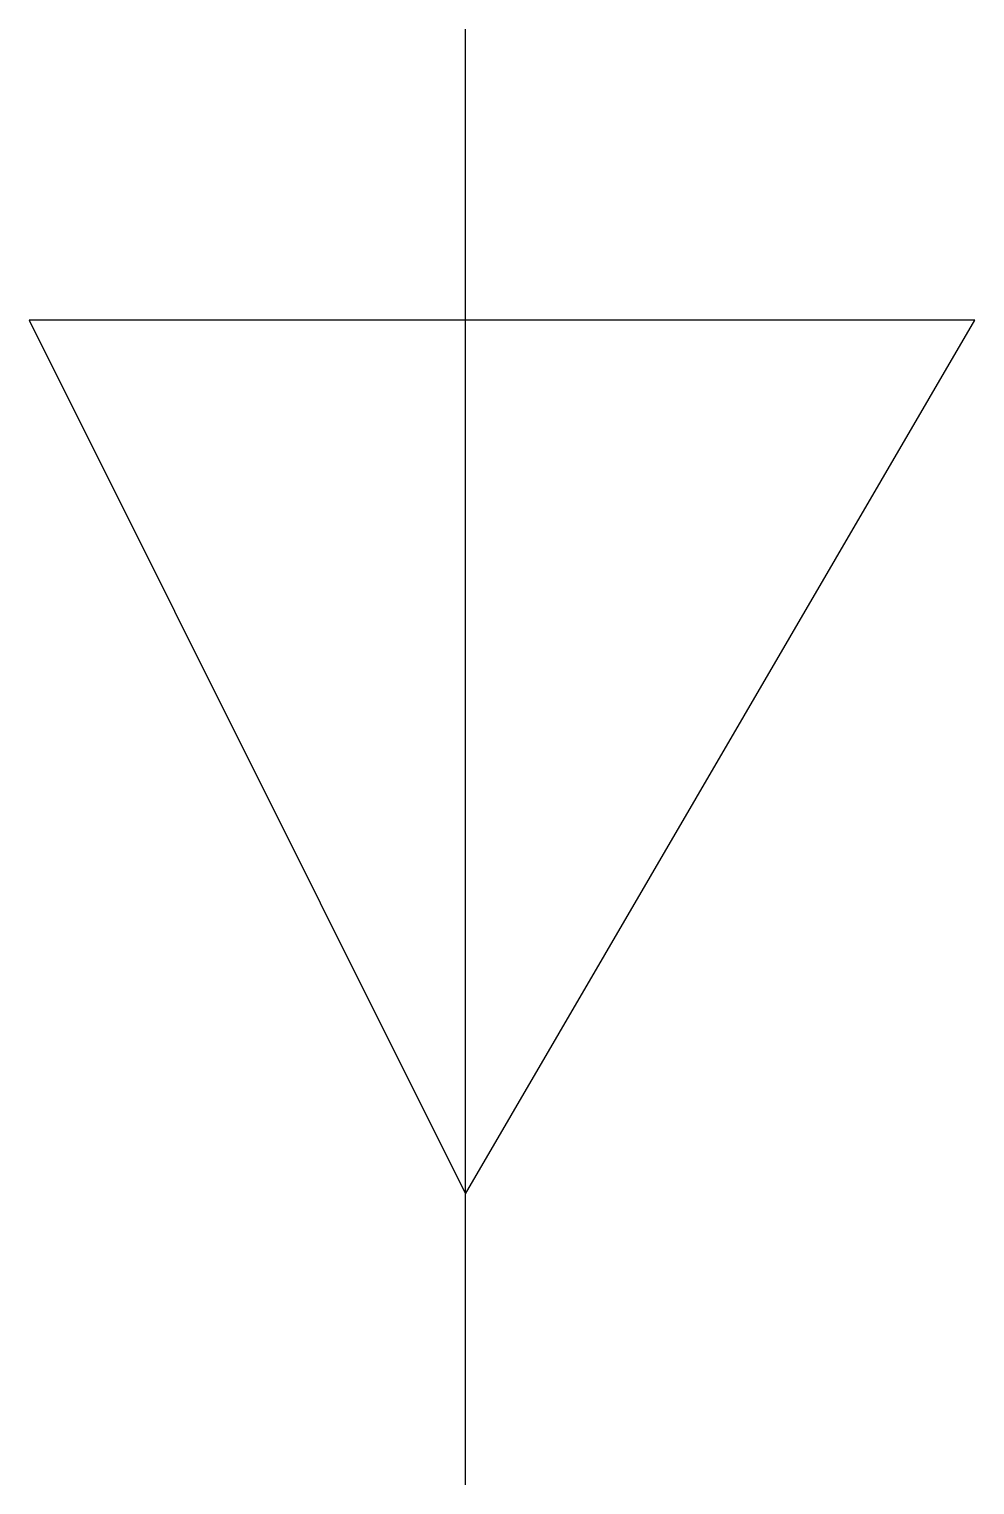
# Model space of a CAD drawing. Header units: millimetres. Extents: x 29 to 42, y -10 to 10.
import ezdxf

# ---------------------------------------------------------------- set-up
doc = ezdxf.new("R2010")
doc.units = ezdxf.units.MM
doc.layers.get('0').update_dxf_attribs({"lineweight": 25, "true_color": 0xffffff})

msp = doc.modelspace()

# ---------------------------------------------------------------- linework, layer by layer
for p, q in [((35, -10), (35, 10)), ((42, 6), (29, 6)), ((29, 6), (35, -6)), ((35, -6), (42, 6))]:
    msp.add_line(p, q)

doc.saveas('drawing.dxf')
